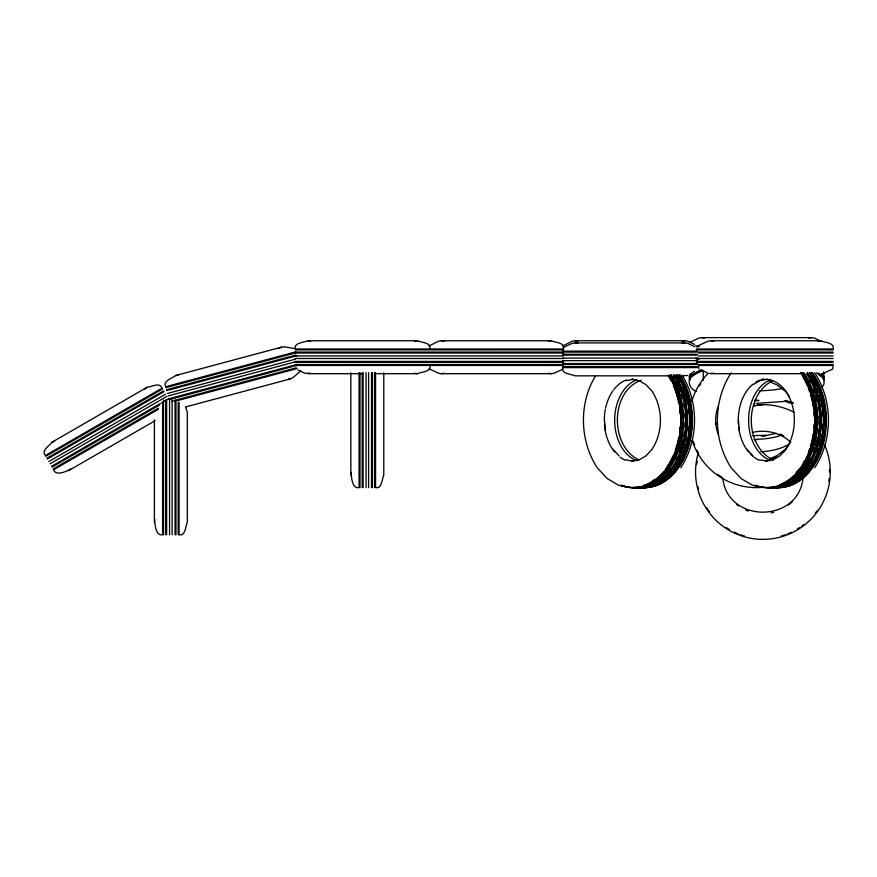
<?xml version="1.0" encoding="UTF-8"?>
<svg xmlns="http://www.w3.org/2000/svg" width="877" height="877" viewBox="0 0 877 877"><rect width="100%" height="100%" fill="white"/><g stroke="black" fill="none" stroke-linecap="round" stroke-linejoin="round"><path stroke-width="1.32" d="M703.201 380.465L703.31 370.927M754.352 406.5L754.757 402.598M802.97 478.634C797.73 523.317 728.085 523.317 722.834 478.634M162.618 402.368L162.618 534.784C155.722 536.384 154.648 523.777 154.823 519.524M359.077 372.637L359.077 487.623C352.181 489.223 351.107 476.617 351.282 472.363M300.789 370.883L292.786 377.79L290.177 378.941L185.891 406.873M428.941 346.009L438.544 341.186L441.361 340.747L551.194 340.747C554.779 342.6 564.273 342.359 563.637 348.07M562.617 346.009L572.221 341.186L575.038 340.747L684.871 340.747L687.689 341.186L694.606 344.475M718.427 405.974C714.689 414.898 714.689 425.641 718.427 434.564M822.209 387.36L824.007 383.764L824.029 380.881A67.365 17.43 0 0 0 816.41 372.835M595.308 376.277C578.623 403.782 579.763 440.835 597.204 467.737L607.125 478.513L618.734 485.31L631.056 487.601M731.133 372.802C712.815 400.899 712.815 439.64 731.133 467.737L741.054 478.513L752.663 485.31L764.985 487.601M680.771 467.737C698.498 440.44 699.287 402.806 682.032 375.115M814.7 467.737C833.018 439.64 833.018 400.899 814.7 372.802M788.642 444.979L785.386 449.221L776.912 455.722L769.502 458.792M689.541 342.468L698.936 338.062L701.753 337.623L811.587 337.623L814.415 338.062L821.321 341.35M52.017 442.183C49.627 445.779 40.791 450.657 45.363 455.536L162.026 388.182C160.096 381.78 151.447 386.987 147.139 387.272L52.017 442.183L54.681 441.153M144.913 389.059L147.139 387.272M158.43 409.274L53.596 469.798C55.657 476.573 67.112 471.201 70.708 468.921M752.904 384.729L759.91 380.629M772.988 459.91L779.993 455.81L785.924 449.375C797.16 432.153 797.16 408.386 785.924 391.164C781.243 384.871 773.569 379.182 765.796 379.324M45.823 456.325L162.486 388.971M46.919 458.232L163.582 390.868M47.369 459.022L164.043 391.668M48.838 461.554L165.512 394.201M50.121 463.78L166.783 396.415M51.579 466.312L160.436 403.464M161.598 402.795L168.252 398.958M52.039 467.101L159.735 404.933M53.135 469.009L158.518 408.167M68.483 470.708L155.076 420.719M772.703 380.695C744.463 394.847 743.828 445.395 772.845 459.91M823.525 373.251L832.766 368.987L833.15 365.457L698.432 365.457L699.013 369.085M294.299 348.498L284.488 346.81L281.649 347.128L175.553 375.553C172.32 378.393 162.519 380.826 165.676 386.724L295.801 351.852M279.039 348.268L281.649 347.128M563.177 347.511L572.221 343.345L575.038 342.907L684.871 342.907L687.689 343.345L694.606 346.634M563.056 369.085L554.012 373.251L551.194 373.69L441.361 373.69L438.544 373.251L429.149 368.844M699.013 345.352L708.057 341.186L710.874 340.747L820.708 340.747C824.577 342.666 834.674 342.479 833.15 348.98L696.349 348.969M165.906 387.612L296.042 352.74M166.477 389.728L295.856 355.064M166.718 390.616L296.843 355.744M167.474 393.444L295.385 359.164M168.132 395.911L296.042 361.642M168.888 398.739L296.799 364.47M169.129 399.627L297.04 365.347M171.914 401.151L296.305 367.825M174.753 401.337L297.117 368.548M776.09 433.424L767.375 435.233L752.663 435.672M625.838 380.695L633.326 379.303M641.273 380.234C610.085 391.065 609.647 445.911 638.774 459.844M759.767 380.695L767.265 379.303M773.13 459.844L765.796 461.203M429.96 348.98C431.473 342.479 421.388 342.666 417.518 340.747L307.684 340.747C303.815 342.666 293.718 342.479 295.242 348.98L563.637 348.98M414.7 341.186L417.518 340.747M297.95 369.962L304.867 373.251L310.502 373.251M548.377 341.186L551.194 340.747M376.814 373.69L417.518 373.69C421.388 371.771 431.473 371.958 429.96 365.457M441.361 373.69L444.179 373.251M682.054 341.186L684.871 340.747M682.054 343.345L684.871 342.907M808.769 338.062L811.587 337.623M817.89 341.186L820.708 340.747M687.689 375.411L682.997 375.838M709.646 373.492L713.692 373.251M753.518 405.887L762.902 404.659M752.313 432.471C765.796 429.182 780.651 432.624 790.791 442.249M175.553 375.553L178.393 375.246M288.281 379.138L290.177 378.941M785.54 401.359L756.676 403.354M761.795 436.297L765.643 436.044M695.647 345.856L699.013 345.856M696.349 346.777L699.013 346.777M295.242 349.901L563.637 349.901M696.349 349.879L833.15 349.901M562.596 351.14L697.314 351.14M295.242 352.094L697.314 352.061M698.432 352.094L833.15 352.094M295.242 353.014L563.637 353.014M698.432 353.014L833.15 353.014M562.596 354.253L697.314 354.253M562.596 355.163L697.314 355.163M295.242 355.941L563.637 355.941M698.432 355.941L833.15 355.941M562.596 358.09L697.314 358.09M695.647 358.298L699.013 358.298M295.242 358.496L563.637 358.496M698.432 358.496L833.15 358.496M696.349 359.219L699.013 359.219M562.596 360.655L697.314 360.655M295.242 361.423L563.637 361.423M696.349 361.412L833.15 361.423M295.242 362.344L563.637 362.344M696.349 362.322L833.15 362.344M562.596 363.582L697.314 363.582M295.242 364.536L697.314 364.503M698.432 364.536L833.15 364.536M295.242 365.457L563.637 365.457M562.596 366.696L697.314 366.696M697.314 367.606L562.596 367.606C561.083 374.117 571.168 373.931 575.038 375.838L668.789 375.838M307.684 373.69L362.596 373.69M710.874 373.69L804.626 373.69M633.161 379.324L631.703 379.303L639.059 380.629L646.053 384.729L651.995 391.164C663.231 408.386 663.231 432.153 651.995 449.375L646.053 455.81L639.059 459.91L631.703 461.236L633.161 461.203M754.034 439.607L756.676 439.783M701.753 337.623L704.571 338.062M710.874 340.747L713.692 341.186M575.038 340.747L577.855 341.186M575.038 342.907L577.855 343.345M441.361 340.747L444.179 341.186M548.377 373.251L551.194 373.69M307.684 340.747L310.502 341.186M414.7 373.251L417.518 373.69M767.265 461.236L759.91 459.91M625.838 459.844L633.326 461.236M769.502 381.747L776.912 384.817L785.386 391.317L789.453 396.623M701.14 369.962L708.057 373.251M696.448 391.57C692.074 390.122 688.62 385.573 689.311 380.881A67.365 17.43 0 0 1 702.641 370.478M746.897 449.287L752.904 455.81M612.968 449.287L618.976 455.81M185.606 407.071L187.316 412.508L187.316 522.341C185.409 526.211 185.595 536.307 179.083 534.784L179.083 402.368M738.445 420.269L739.432 430.925M604.516 420.269L605.503 430.925M383.786 372.714L383.786 475.181C381.868 479.05 382.054 489.147 375.553 487.623L375.553 372.637M374.632 372.637L374.632 487.623M372.44 372.637L372.44 487.623M371.519 372.637L371.519 487.623M368.592 372.637L368.592 487.623M366.038 372.637L366.038 487.623M363.111 372.637L363.111 487.623M362.19 372.637L362.19 487.623M359.998 372.637L359.998 487.623M350.844 372.714L350.844 475.181M178.174 402.368L178.174 534.784M175.97 402.368L175.97 534.784M175.06 400.065L175.06 534.784M172.133 400.065L172.133 534.784M169.568 400.065L169.568 534.784M166.641 400.065L166.641 534.784M165.731 400.065L165.731 534.784M163.539 400.065L163.539 534.784M154.385 419.864L154.385 522.341M758.758 400.296A4.199 1.151 5.8 0 1 755.579 400.098M758.715 400.701A4.199 1.151 5.8 0 1 754.538 400.296M824.325 444.365A67.365 67.365 0 0 1 768.329 539.158A67.365 67.365 0 0 1 697.84 454.582M715.281 424.38A67.365 67.365 0 0 1 717.222 422.517M757.509 404.878A67.365 67.365 0 0 1 794.222 412.376M829.149 478.699A66.586 66.586 0 0 1 828.831 481.374M816.936 510.929A66.586 66.586 0 0 1 815.314 513.078M803.968 524.424A66.586 66.586 0 0 1 801.819 526.047M799.605 527.57A66.586 66.586 0 0 1 797.346 529.006M791.471 532.164A66.586 66.586 0 0 1 787.765 533.786M785.244 534.74A66.586 66.586 0 0 1 781.418 535.968M744.398 535.968A66.586 66.586 0 0 1 740.572 534.74M738.05 533.786A66.586 66.586 0 0 1 734.345 532.164M729.62 529.675A66.586 66.586 0 0 1 726.211 527.57M709.679 512.015A66.586 66.586 0 0 1 706.621 507.586M698.596 489.245A66.586 66.586 0 0 1 697.96 486.658M696.809 463.999A66.586 66.586 0 0 1 697.193 461.324M829.434 469.348A66.586 66.586 0 0 1 829.489 472.012M792.402 501.512A41.712 41.712 0 0 1 788.302 505.108M773.7 512.311A41.712 41.712 0 0 1 771.058 512.924M748.224 511.061A41.712 41.712 0 0 1 745.68 510.008M738.609 505.93A41.712 41.712 0 0 1 736.439 504.264M780.135 434.016A41.712 41.712 0 0 1 783.764 435.891M763.198 487.283A67.365 67.365 0 0 1 692.128 440.287M691.734 401.545A67.365 67.365 0 0 1 707.871 373.602M722.001 477.252A66.586 66.586 0 0 1 717.529 474.304M698.783 453.562A66.586 66.586 0 0 1 696.886 450.033M694.672 445.121A66.586 66.586 0 0 1 693.279 441.339M699.451 385.836A66.586 66.586 0 0 1 700.887 383.578M784.959 450.712A41.712 41.712 0 0 1 782.909 452.51M776.112 457.06A41.712 41.712 0 0 1 772.407 458.814M800.778 372.637A67.365 47.632 -90 0 1 808.342 453.946A67.365 47.632 -90 0 1 754.768 485.332M801.425 372.637A67.365 47.632 -90 0 1 810.173 450.855A67.365 47.632 -90 0 1 760.282 486.801M757.827 486.154A67.365 47.632 -90 0 1 755.415 485.332M802.97 372.637A67.365 47.632 -90 0 1 812.804 447.654A67.365 47.632 -90 0 1 766.816 487.535M810.216 372.637A67.365 47.632 -90 0 1 820.05 447.654A67.365 47.632 -90 0 1 774.062 487.535M811.773 372.637A67.365 47.632 -90 0 1 821.606 447.654A67.365 47.632 -90 0 1 775.608 487.535M812.42 372.637A67.365 47.632 -90 0 1 822.253 447.654A67.365 47.632 -90 0 1 776.255 487.535M811.378 373.185A66.586 47.084 -90 0 1 814.152 377.461M815.446 379.741A66.586 47.084 -90 0 1 818.351 385.737M818.866 386.976A66.586 47.084 -90 0 1 821.025 392.929M821.771 395.417A66.586 47.084 -90 0 1 822.758 399.199M824.216 406.928A66.586 47.084 -90 0 1 824.709 410.907M825.082 416.268A66.586 47.084 -90 0 1 825.082 424.271M824.709 429.631A66.586 47.084 -90 0 1 824.216 433.611M822.758 441.339A66.586 47.084 -90 0 1 821.771 445.121M821.025 447.61A66.586 47.084 -90 0 1 819.776 451.227M816.662 458.452A66.586 47.084 -90 0 1 811.378 467.353M810.589 468.45A66.586 47.084 -90 0 1 802.587 477.132M812.025 373.185A66.586 47.084 -90 0 1 825.586 426.946M825.356 429.631A66.586 47.084 -90 0 1 812.025 467.353M811.236 468.45A66.586 47.084 -90 0 1 803.233 477.132M801.216 478.776A66.586 47.084 -90 0 1 799.013 480.355M796.754 481.78A66.586 47.084 -90 0 1 794.441 483.041M807.498 372.637A67.365 47.632 90 0 1 817.342 447.654A67.365 47.632 90 0 1 771.343 487.535M809.57 372.637A67.365 47.632 -90 0 1 819.403 447.654A67.365 47.632 -90 0 1 773.415 487.535M811.949 377.461A66.586 47.084 -90 0 1 816.147 385.737M817.123 388.138A66.586 47.084 -90 0 1 818.416 391.712M819.206 394.168A66.586 47.084 -90 0 1 821.113 401.754M821.365 403.036A66.586 47.084 -90 0 1 822.023 406.928M822.626 412.245A66.586 47.084 -90 0 1 822.889 416.268M822.889 424.271A66.586 47.084 -90 0 1 822.626 428.294M821.815 434.915A66.586 47.084 -90 0 1 821.365 437.502M821.113 438.785A66.586 47.084 -90 0 1 819.206 446.371M818.416 448.827A66.586 47.084 -90 0 1 817.123 452.4M813.242 460.798A66.586 47.084 -90 0 1 811.949 463.078M808.386 468.45A66.586 47.084 -90 0 1 805.875 471.607M809.833 373.185A66.586 47.084 90 0 1 822.845 432.284M822.462 434.915A66.586 47.084 90 0 1 805.645 472.604M803.836 474.512A66.586 47.084 90 0 1 788.719 484.586M809.361 379.741A66.586 47.084 -90 0 1 810.578 382.087M813.692 389.311A66.586 47.084 -90 0 1 814.941 392.929M815.687 395.417A66.586 47.084 -90 0 1 817.232 401.754M818.131 406.928A66.586 47.084 -90 0 1 818.482 409.581M819.008 416.268A66.586 47.084 -90 0 1 819.008 424.271M818.625 429.631A66.586 47.084 -90 0 1 818.131 433.611M817.485 437.502A66.586 47.084 -90 0 1 815.687 445.121M814.941 447.61A66.586 47.084 -90 0 1 813.692 451.227M810.578 458.452A66.586 47.084 -90 0 1 805.305 467.353M804.505 468.45A66.586 47.084 -90 0 1 796.502 477.132M793.4 479.587A66.586 47.084 -90 0 1 791.164 481.089M807.114 373.185A66.586 47.084 90 0 1 818.965 439.169A66.586 47.084 90 0 1 783.621 485.387M781.199 486.033A66.586 47.084 90 0 1 778.732 486.483M776.277 486.757A66.586 47.084 90 0 1 773.821 486.856M803.617 372.637A67.365 47.632 -90 0 1 813.45 447.654A67.365 47.632 -90 0 1 767.463 487.535M806.412 373.679A67.365 47.632 -90 0 1 815.314 448.322A67.365 47.632 -90 0 1 769.535 487.535M802.587 373.185A66.586 47.084 -90 0 1 805.349 377.461M808.451 383.293A66.586 47.084 -90 0 1 809.548 385.737M810.063 386.976A66.586 47.084 -90 0 1 813.955 399.199M815.424 406.928A66.586 47.084 -90 0 1 815.906 410.907M816.29 416.268A66.586 47.084 -90 0 1 816.29 424.271M815.906 429.631A66.586 47.084 -90 0 1 815.424 433.611M813.955 441.339A66.586 47.084 -90 0 1 812.968 445.121M812.223 447.61A66.586 47.084 -90 0 1 810.973 451.227M807.268 459.636A66.586 47.084 -90 0 1 802.587 467.353M801.786 468.45A66.586 47.084 -90 0 1 792.83 477.932M786.154 482.427A66.586 47.084 -90 0 1 783.83 483.6M803.233 373.185A66.586 47.084 -90 0 1 815.413 403.036M815.654 404.319A66.586 47.084 -90 0 1 816.783 426.946M816.553 429.631A66.586 47.084 -90 0 1 803.233 467.353M802.433 468.45A66.586 47.084 -90 0 1 793.477 477.932M792.413 478.776A66.586 47.084 -90 0 1 790.221 480.355M787.952 481.78A66.586 47.084 -90 0 1 783.304 484.115M803.157 377.461A66.586 47.084 -90 0 1 807.344 385.737M808.331 388.138A66.586 47.084 -90 0 1 809.624 391.712M810.403 394.168A66.586 47.084 -90 0 1 812.321 401.754M812.573 403.036A66.586 47.084 -90 0 1 813.22 406.928M813.834 412.245A66.586 47.084 -90 0 1 814.086 416.268M814.086 424.271A66.586 47.084 -90 0 1 813.834 428.294M813.22 433.611A66.586 47.084 -90 0 1 812.573 437.502M812.321 438.785A66.586 47.084 -90 0 1 810.403 446.371M809.624 448.827A66.586 47.084 -90 0 1 808.331 452.4M804.45 460.798A66.586 47.084 -90 0 1 803.157 463.078M799.594 468.45A66.586 47.084 -90 0 1 796.195 472.604M801.03 373.185A66.586 47.084 -90 0 1 795.954 473.569M794.123 475.422A66.586 47.084 -90 0 1 779.927 484.586M759.054 460.14A41.712 29.5 -90 0 1 753.946 457.147M752.992 456.402A41.712 29.5 -90 0 1 750.23 453.837M748.498 451.885A41.712 29.5 -90 0 1 738.642 427.077M738.379 424.347A41.712 29.5 -90 0 1 752.992 384.137M755.941 382.032A41.712 29.5 -90 0 1 760.107 379.971M761.346 379.544A41.712 29.5 -90 0 1 763.889 378.908M770.455 460.568A41.712 29.5 -90 0 1 748.596 420.269A41.712 29.5 -90 0 1 770.455 379.971M669.611 375.838A67.365 47.632 -90 0 1 676.671 449.649A67.365 47.632 -90 0 1 631.33 487.535M628.842 487.261A67.365 47.632 -90 0 1 621.486 485.332M674.994 374.753A67.365 47.632 -90 0 1 682.975 448.98A67.365 47.632 -90 0 1 637.415 487.535M677.066 374.753A67.365 47.632 -90 0 1 685.047 448.98A67.365 47.632 -90 0 1 639.486 487.535M645.088 487.535A67.365 47.632 90 0 1 640.133 487.535A67.365 47.632 -90 0 0 685.693 448.98A67.365 47.632 -90 0 0 677.713 374.753M656.489 485.332A67.365 47.632 -90 0 1 654.078 486.154M651.622 486.801A67.365 47.632 -90 0 1 649.133 487.261M646.645 487.535A67.365 47.632 -90 0 1 641.679 487.535A67.365 47.632 90 0 0 687.25 448.98A67.365 47.632 90 0 0 679.269 374.753M640.561 487.535A67.365 47.632 90 0 1 635.606 487.535A67.365 47.632 -90 0 0 681.166 448.98A67.365 47.632 -90 0 0 673.185 374.753M679.916 374.753A67.365 47.632 -90 0 1 687.897 448.98A67.365 47.632 -90 0 1 642.326 487.535M637.842 487.535A67.365 47.632 -90 0 1 632.887 487.535A67.365 47.632 90 0 0 678.447 448.98A67.365 47.632 90 0 0 670.466 374.753M635.639 487.535A67.365 47.632 -90 0 1 620.839 485.332A67.365 47.632 90 0 0 673.613 455.832A67.365 47.632 90 0 0 668.965 375.838M638.489 487.535A67.365 47.632 90 0 1 633.534 487.535A67.365 47.632 -90 0 0 679.094 448.98A67.365 47.632 -90 0 0 671.113 374.753M625.126 460.14A41.712 29.5 -90 0 1 620.017 457.147M614.558 451.885A41.712 29.5 -90 0 1 604.45 424.347M604.308 420.269A41.712 29.5 -90 0 1 605.316 409.471M605.579 408.167A41.712 29.5 -90 0 1 612.946 390.769M613.736 389.695A41.712 29.5 -90 0 1 626.178 379.971M636.527 460.568A41.712 29.5 -90 0 1 614.667 420.269A41.712 29.5 -90 0 1 636.527 379.971M674.588 375.268A66.586 47.084 -90 0 1 684.74 440.55A66.586 47.084 -90 0 1 649.693 485.387M647.259 486.033A66.586 47.084 -90 0 1 644.803 486.483M642.337 486.757A66.586 47.084 -90 0 1 639.892 486.856M668.515 375.268A66.586 47.084 90 0 1 665.49 469.524M663.79 471.607A66.586 47.084 90 0 1 647.171 484.115M645.998 484.586A66.586 47.084 90 0 1 643.608 485.387M679.511 375.268A66.586 47.084 -90 0 1 691.854 417.605M691.887 420.269A66.586 47.084 -90 0 1 671.19 475.422M667.276 478.776A66.586 47.084 -90 0 1 656.994 484.586M679.543 376.354A66.586 47.084 -90 0 1 680.87 378.59M682.131 380.903A66.586 47.084 -90 0 1 684.937 386.976M686.691 391.712A66.586 47.084 -90 0 1 688.511 397.928M689.87 404.319A66.586 47.084 -90 0 1 690.473 408.254M690.999 413.582A66.586 47.084 -90 0 1 691.208 417.605M691.208 422.933A66.586 47.084 -90 0 1 690.999 426.946M690.473 432.284A66.586 47.084 -90 0 1 689.87 436.22M689.388 438.785A66.586 47.084 -90 0 1 685.397 452.4M683.315 457.246A66.586 47.084 -90 0 1 682.131 459.636M678.864 465.259A66.586 47.084 -90 0 1 677.45 467.353M676.66 468.45A66.586 47.084 -90 0 1 671.464 474.512M676.66 375.268A66.586 47.084 -90 0 1 679.927 380.903M682.734 386.976A66.586 47.084 -90 0 1 687.436 403.036M688.434 409.581A66.586 47.084 -90 0 1 688.807 413.582M688.807 426.946A66.586 47.084 -90 0 1 688.434 430.958M687.436 437.502A66.586 47.084 -90 0 1 686.625 441.339M685.989 443.872A66.586 47.084 -90 0 1 684.893 447.61M684.071 450.033A66.586 47.084 -90 0 1 682.734 453.562M681.67 456.029A66.586 47.084 -90 0 1 678.677 461.949M677.351 464.185A66.586 47.084 -90 0 1 675.959 466.323M663.352 479.587A66.586 47.084 -90 0 1 661.115 481.089M677.307 375.268A66.586 47.084 -90 0 1 688.533 434.915M688.083 437.502A66.586 47.084 -90 0 1 674.292 469.524M672.593 471.607A66.586 47.084 -90 0 1 655.974 484.115M673.47 376.354A66.586 47.084 90 0 1 674.797 378.59M676.046 380.903A66.586 47.084 90 0 1 678.853 386.976M679.313 388.138A66.586 47.084 90 0 1 680.607 391.712M681.396 394.168A66.586 47.084 90 0 1 682.427 397.928M683.786 404.319A66.586 47.084 90 0 1 684.203 406.928M684.926 413.582A66.586 47.084 90 0 1 685.123 417.605M685.123 422.933A66.586 47.084 90 0 1 684.926 426.946M684.389 432.284A66.586 47.084 90 0 1 683.786 436.22M683.304 438.785A66.586 47.084 90 0 1 679.313 452.4M677.23 457.246A66.586 47.084 90 0 1 676.046 459.636M670.576 468.45A66.586 47.084 90 0 1 666.29 473.569M667.868 375.268A66.586 47.084 90 0 1 671.135 380.903M673.931 386.976A66.586 47.084 90 0 1 678.645 403.036M679.631 409.581A66.586 47.084 90 0 1 680.004 413.582M680.004 426.946A66.586 47.084 90 0 1 679.631 430.958M678.645 437.502A66.586 47.084 90 0 1 677.822 441.339M677.187 443.872A66.586 47.084 90 0 1 675.279 450.033M672.878 456.029A66.586 47.084 90 0 1 669.875 461.949M668.548 464.185A66.586 47.084 90 0 1 667.167 466.323M654.549 479.587A66.586 47.084 90 0 1 652.324 481.089M670.061 375.268A66.586 47.084 -90 0 1 672.078 378.59M675.082 384.51A66.586 47.084 -90 0 1 676.134 386.976M677.888 391.712A66.586 47.084 -90 0 1 679.039 395.417M681.078 404.319A66.586 47.084 -90 0 1 681.67 408.254M682.207 413.582A66.586 47.084 -90 0 1 682.405 417.605M682.405 422.933A66.586 47.084 -90 0 1 682.207 426.946M681.67 432.284A66.586 47.084 -90 0 1 681.078 436.22M680.585 438.785A66.586 47.084 -90 0 1 676.595 452.4M676.134 453.562A66.586 47.084 -90 0 1 675.082 456.029M667.857 468.45A66.586 47.084 -90 0 1 662.661 474.512M652.225 482.427A66.586 47.084 -90 0 1 649.901 483.6M670.708 375.268A66.586 47.084 -90 0 1 683.051 417.605M683.051 422.933A66.586 47.084 -90 0 1 682.624 429.631M682.317 432.284A66.586 47.084 -90 0 1 662.387 475.422M658.484 478.776A66.586 47.084 -90 0 1 648.191 484.586M789.771 443.718A41.712 20.862 0 0 1 760.754 451.776M781.44 435.124A41.712 20.862 0 0 1 756.676 439.202M784.334 401.096A67.365 33.677 0 0 1 793.071 403.464M787.436 402.28A66.586 33.293 0 0 1 789.969 402.981M786.143 401.162A66.586 33.293 0 0 1 792.655 403.003M785.562 400.592A67.365 33.677 0 0 1 793.071 402.675M690.089 380.004A66.586 17.233 0 0 1 702.126 370.116M818.186 373.405A66.586 17.233 0 0 1 823.119 378.875M689.311 380.004A67.365 17.43 0 0 1 701.49 370.006M818.91 373.328A67.365 17.43 0 0 1 824.029 380.004M689.311 377.877A67.365 17.43 0 0 1 694.441 371.212M821.738 373.372A67.365 17.43 0 0 1 824.029 377.877M690.089 377A66.586 17.233 0 0 1 691.372 373.624M821.979 373.624A66.586 17.233 0 0 1 823.262 377M689.311 377A67.365 17.43 0 0 1 690.616 373.591M822.736 373.591A67.365 17.43 0 0 1 824.029 377M823.459 371.892A67.365 17.43 0 0 1 824.029 374.172M781.44 388.686A41.712 10.798 0 0 1 759.394 390.769M690.089 377.877A66.586 17.233 0 0 1 691.372 374.512M692.359 376.419A66.586 17.233 0 0 1 702.126 371.004M818.186 374.293A66.586 17.233 0 0 1 820.993 376.419"/></g></svg>
